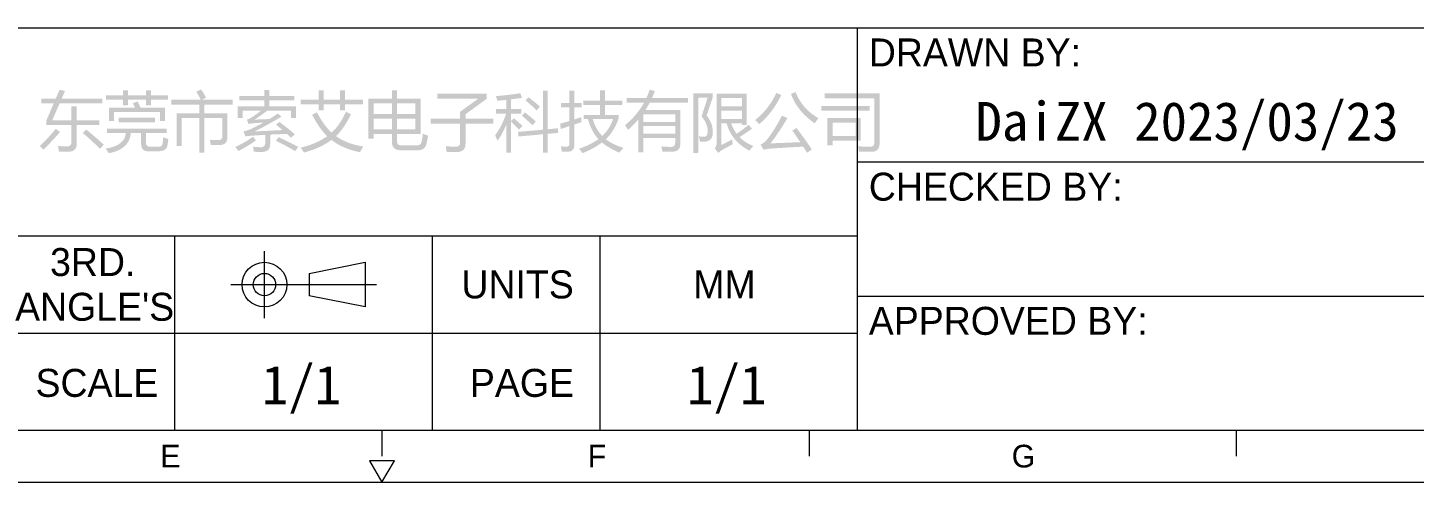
# Model space of a CAD drawing. Header units: millimetres. Extents: x 0 to 2822, y 422 to 2401.
# Drawn here: x 1183 to 2077, y 422 to 715 of the extents above; entities that cross this region are included whole.
import ezdxf

# ---------------------------------------------------------------- set-up
doc = ezdxf.new("R2010")
doc.units = ezdxf.units.MM

msp = doc.modelspace()

# ---------------------------------------------------------------- hatches: boundary and pattern name
at = {"true_color": 0x00ff00}
h = msp.add_hatch(color=3, dxfattribs=at)
h.paths.add_polyline_path([(1194.729243, 652.295962), (1194.729243, 655.40647), (1199.415675, 666.293523), (1191.373445, 666.293523), (1191.373445, 669.404031), (1200.745758, 669.404031), (1203.160632, 675.010993), (1206.680142, 674.274569), (1204.551899, 669.404031), (1230.745649, 669.404031), (1230.745649, 666.293523), (1203.201422, 666.293523), (1198.453805, 655.40647), (1210.772915, 655.40647), (1210.772915, 664.369782), (1214.210845, 664.369782), (1214.210845, 655.40647), (1228.822459, 655.40647), (1228.822459, 652.295962), (1214.210845, 652.295962), (1214.210845, 640.222694), (1214.190058, 639.603133), (1214.127699, 639.023543), (1214.02377, 638.483924), (1213.878272, 637.984278), (1213.691207, 637.524603), (1213.462576, 637.1049), (1213.192382, 636.725169), (1212.880624, 636.385409), (1212.527306, 636.085621), (1212.132429, 635.825805), (1211.695995, 635.60596), (1211.218004, 635.426088), (1210.698459, 635.286187), (1210.137362, 635.186257), (1209.534713, 635.1263), (1208.890515, 635.106314), (1208.203526, 635.10696), (1207.49358, 635.108898), (1206.760664, 635.112128), (1206.004765, 635.116649), (1205.22587, 635.122463), (1204.423966, 635.129568), (1203.59904, 635.137966), (1202.751079, 635.147655), (1202.620648, 635.976321), (1202.47492, 636.866482), (1202.313896, 637.818035), (1202.137576, 638.830876), (1203.513496, 638.677612), (1204.940782, 638.565121), (1206.419331, 638.493454), (1207.949039, 638.462664), (1208.290963, 638.471688), (1208.610832, 638.503722), (1208.908647, 638.558766), (1209.184407, 638.636822), (1209.438111, 638.73789), (1209.669758, 638.861971), (1209.879347, 639.009066), (1210.066877, 639.179175), (1210.232348, 639.372299), (1210.375759, 639.58844), (1210.497109, 639.827598), (1210.596397, 640.089774), (1210.673622, 640.374968), (1210.728784, 640.683182), (1210.761882, 641.014416), (1210.772915, 641.368671), (1210.772915, 652.295962)])
h.paths.add_polyline_path([(1200.704968, 649.840298), (1203.447264, 647.753397), (1202.260179, 646.377021), (1201.032218, 644.990465), (1199.76338, 643.593729), (1198.453667, 642.186812), (1197.103078, 640.769715), (1195.711612, 639.342438), (1194.279271, 637.90498), (1192.806053, 636.457343), (1192.260867, 637.030331), (1191.690255, 637.603319), (1191.09422, 638.176307), (1190.472759, 638.749296), (1191.823454, 640.050482), (1193.153646, 641.376009), (1194.463349, 642.725875), (1195.752574, 644.10008), (1197.021336, 645.498625), (1198.269647, 646.92151), (1199.49752, 648.368734)])
h.paths.add_polyline_path([(1218.181248, 647.098554), (1220.473201, 649.349166), (1223.296905, 646.988173), (1226.120815, 644.570956), (1228.944932, 642.097515), (1231.769256, 639.56785), (1229.231461, 636.989265), (1227.832165, 638.355795), (1226.438031, 639.692959), (1225.049052, 641.000745), (1223.66522, 642.279141), (1222.286531, 643.528132), (1220.912977, 644.747707), (1219.544551, 645.937851)])
h = msp.add_hatch(color=3, dxfattribs=at)
h.paths.add_polyline_path([(1233.830113, 649.922429), (1272.302184, 649.922429), (1272.302184, 647.057212), (1258.960018, 647.057212), (1258.960018, 640.877538), (1258.969927, 640.565348), (1258.999655, 640.273288), (1259.049202, 640.001358), (1259.11857, 639.749562), (1259.207759, 639.5179), (1259.316769, 639.306374), (1259.445603, 639.114986), (1259.59426, 638.943737), (1259.762741, 638.792629), (1259.951048, 638.661663), (1260.159181, 638.550842), (1260.38714, 638.460166), (1260.634927, 638.389638), (1260.902543, 638.339258), (1261.189987, 638.30903), (1261.497262, 638.298953), (1266.899723, 638.298953), (1267.424109, 638.325822), (1267.89222, 638.406423), (1268.304056, 638.54074), (1268.659615, 638.728763), (1268.958899, 638.970477), (1269.201908, 639.265871), (1269.388641, 639.61493), (1269.519098, 640.017642), (1269.589997, 640.328347), (1269.659649, 640.708143), (1269.728048, 641.15703), (1269.795188, 641.675009), (1269.861061, 642.262079), (1269.925662, 642.91824), (1269.988984, 643.643493), (1270.05102, 644.437837), (1270.930967, 644.069608), (1271.769985, 643.742204), (1272.568076, 643.455727), (1273.325239, 643.210281), (1273.264487, 642.725659), (1273.205014, 642.264393), (1273.14682, 641.826482), (1273.089905, 641.411924), (1273.034269, 641.020717), (1272.979911, 640.65286), (1272.926833, 640.30835), (1272.875034, 639.987187), (1272.824514, 639.689369), (1272.775273, 639.414895), (1272.727311, 639.163761), (1272.680627, 638.935968), (1272.635223, 638.731513), (1272.591098, 638.550395), (1272.548252, 638.392612), (1272.506685, 638.258163), (1272.36887, 637.906324), (1272.200995, 637.577173), (1272.00306, 637.270711), (1271.775067, 636.98694), (1271.517018, 636.725861), (1271.228914, 636.487476), (1270.910757, 636.271787), (1270.562548, 636.078796), (1270.18429, 635.908503), (1269.775983, 635.76091), (1269.33763, 635.63602), (1268.869232, 635.533833), (1268.370791, 635.454352), (1267.842307, 635.397577), (1267.283784, 635.363512), (1266.695222, 635.352156), (1260.269705, 635.352156), (1259.724441, 635.371341), (1259.214367, 635.428896), (1258.739481, 635.52482), (1258.299783, 635.659114), (1257.895269, 635.831778), (1257.525939, 636.042812), (1257.191791, 636.292215), (1256.892823, 636.579988), (1256.629034, 636.906131), (1256.400422, 637.270644), (1256.206985, 637.673526), (1256.048723, 638.114778), (1255.925632, 638.5944), (1255.837713, 639.112392), (1255.784962, 639.668753), (1255.767379, 640.263484), (1255.767379, 647.057212), (1249.137362, 647.057212), (1249.064018, 646.412667), (1248.966772, 645.78355), (1248.845622, 645.169861), (1248.700569, 644.5716), (1248.531613, 643.988767), (1248.338755, 643.421361), (1248.121994, 642.869383), (1247.881331, 642.332832), (1247.616767, 641.811709), (1247.3283, 641.306012), (1247.015932, 640.815741), (1246.679663, 640.340898), (1246.319492, 639.88148), (1245.935421, 639.437488), (1245.527448, 639.008922), (1245.095576, 638.595782), (1244.639802, 638.198068), (1244.160129, 637.815778), (1243.656556, 637.448913), (1243.129083, 637.097474), (1242.57771, 636.761459), (1242.002438, 636.440868), (1241.403267, 636.135701), (1240.780197, 635.845959), (1240.133229, 635.57164), (1239.462361, 635.312745), (1238.767596, 635.069273), (1238.048932, 634.841225), (1237.30637, 634.628599), (1236.539911, 634.431396), (1235.749554, 634.249616), (1234.9353, 634.083258), (1234.40808, 634.917437), (1233.891298, 635.700248), (1233.384852, 636.431797), (1232.888638, 637.112186), (1233.637352, 637.230932), (1234.364, 637.362068), (1235.068583, 637.505593), (1235.751101, 637.661507), (1236.411553, 637.829811), (1237.049941, 638.010504), (1237.666265, 638.203586), (1238.260523, 638.409058), (1238.832718, 638.62692), (1239.382849, 638.85717), (1239.910915, 639.099811), (1240.416918, 639.35484), (1240.900858, 639.622259), (1241.362735, 639.902068), (1241.802548, 640.194266), (1242.220299, 640.498853), (1242.615987, 640.81583), (1242.989613, 641.145196), (1243.341176, 641.486952), (1243.670678, 641.841097), (1243.978117, 642.207631), (1244.263495, 642.586555), (1244.526812, 642.977868), (1244.768068, 643.381571), (1244.987262, 643.797663), (1245.184396, 644.226145), (1245.359469, 644.667016), (1245.512482, 645.120276), (1245.643434, 645.585926), (1245.752327, 646.063966), (1245.83916, 646.554394), (1245.903933, 647.057212), (1233.830113, 647.057212)])
h.paths.add_polyline_path([(1258.960018, 674.724361), (1262.152106, 674.724361), (1262.152106, 671.450142), (1273.079948, 671.450142), (1273.079948, 668.585476), (1262.152106, 668.585476), (1262.152106, 665.065416), (1258.960018, 665.065416), (1258.960018, 668.585476), (1247.25441, 668.585476), (1247.25441, 665.065416), (1244.062323, 665.065416), (1244.062323, 668.585476), (1233.011559, 668.585476), (1233.011559, 671.450142), (1244.062323, 671.450142), (1244.062323, 674.724361), (1247.25441, 674.724361), (1247.25441, 671.450142), (1258.960018, 671.450142)])
h.paths.add_polyline_path([(1235.058221, 663.510437), (1251.797527, 663.510437), (1251.122081, 664.840451), (1250.405708, 666.211392), (1253.393846, 667.603211), (1253.887477, 666.625906), (1254.386171, 665.618009), (1254.890034, 664.579519), (1255.399167, 663.510437), (1271.074627, 663.510437), (1271.074627, 654.915337), (1267.881988, 654.915337), (1267.881988, 660.64522), (1238.250309, 660.64522), (1238.250309, 654.915337), (1235.058221, 654.915337)])
h.paths.add_polyline_path([(1241.197106, 656.962), (1264.771481, 656.962), (1264.771481, 654.096783), (1241.197106, 654.096783)])
h = msp.add_hatch(color=3, dxfattribs=at)
h.dxf.hatch_style = 2
h.paths.add_polyline_path([(1281.852954, 638.707955), (1278.660866, 638.707955), (1278.660866, 659.868007), (1293.27193, 659.868007), (1293.27193, 665.515758), (1275.182147, 665.515758), (1275.182147, 668.626266), (1294.27459, 668.626266), (1293.613227, 669.907859), (1292.898275, 671.194516), (1292.129683, 672.486341), (1291.307399, 673.783436), (1294.458696, 675.256835), (1295.320642, 673.959756), (1296.146931, 672.647382), (1296.93746, 671.319711), (1297.692125, 669.976744), (1294.99117, 668.626266), (1314.800194, 668.626266), (1314.800194, 665.515758), (1296.546149, 665.515758), (1296.546149, 659.868007), (1311.403054, 659.868007), (1311.403054, 644.560758), (1311.384024, 643.936294), (1311.326937, 643.352123), (1311.231793, 642.808245), (1311.098594, 642.30466), (1310.927341, 641.841366), (1310.718038, 641.418363), (1310.470684, 641.03565), (1310.185282, 640.693225), (1309.861833, 640.391089), (1309.500338, 640.129241), (1309.100801, 639.907679), (1308.663221, 639.726402), (1308.187601, 639.585411), (1307.673943, 639.484704), (1307.122247, 639.424281), (1306.532516, 639.40414), (1305.948571, 639.405429), (1305.322452, 639.40929), (1304.654152, 639.415709), (1303.943664, 639.424672), (1303.190983, 639.436168), (1302.396102, 639.450183), (1301.559013, 639.466705), (1300.679712, 639.485719), (1300.567049, 640.196684), (1300.434077, 640.979375), (1300.280744, 641.833793), (1300.106999, 642.759938), (1300.935061, 642.711903), (1301.720949, 642.670314), (1302.464656, 642.635159), (1303.166175, 642.606425), (1303.825501, 642.584098), (1304.442626, 642.568167), (1305.017545, 642.558618), (1305.55025, 642.555437), (1305.872349, 642.565986), (1306.173674, 642.597632), (1306.454222, 642.650377), (1306.713995, 642.724221), (1306.95299, 642.819165), (1307.171207, 642.935211), (1307.368646, 643.072358), (1307.545305, 643.230607), (1307.701183, 643.40996), (1307.836281, 643.610417), (1307.950596, 643.831979), (1308.044129, 644.074647), (1308.116878, 644.338421), (1308.168842, 644.623303), (1308.200022, 644.929293), (1308.210415, 645.256392), (1308.210415, 656.839079), (1296.546149, 656.839079), (1296.546149, 634.45147), (1293.27193, 634.45147), (1293.27193, 656.839079), (1281.852954, 656.839079)])
h = msp.add_hatch(color=3, dxfattribs=at)
h.paths.add_polyline_path([(1344.896411, 654.342625), (1346.270048, 653.30328), (1347.607874, 652.272966), (1348.909887, 651.25167), (1350.176089, 650.239378), (1351.406479, 649.236078), (1352.601057, 648.241757), (1353.759824, 647.256401), (1354.882778, 646.279999), (1352.468455, 644.028836), (1351.153325, 645.297458), (1349.787344, 646.56608), (1347.03349, 646.461073), (1344.318186, 646.351106), (1341.64133, 646.236177), (1339.002817, 646.116288), (1339.002817, 639.976852), (1338.981876, 639.367297), (1338.91905, 638.797056), (1338.814341, 638.266131), (1338.667747, 637.774523), (1338.479271, 637.322235), (1338.24891, 636.909268), (1337.976666, 636.535624), (1337.662537, 636.201303), (1337.306526, 635.906308), (1336.90863, 635.650641), (1336.468851, 635.434303), (1335.987188, 635.257295), (1335.463641, 635.11962), (1334.89821, 635.021278), (1334.290896, 634.962272), (1333.641698, 634.942603), (1332.413667, 634.947762), (1331.144761, 634.963205), (1329.835031, 634.988879), (1328.484527, 635.024734), (1328.371864, 635.781897), (1328.238892, 636.579988), (1328.08556, 637.419007), (1327.911815, 638.298953), (1328.636346, 638.222213), (1329.336551, 638.155706), (1330.012442, 638.09943), (1330.664033, 638.053386), (1331.291335, 638.017575), (1331.894362, 637.991995), (1332.473128, 637.976647), (1333.027644, 637.971531), (1333.364658, 637.982086), (1333.67993, 638.013748), (1333.973458, 638.066518), (1334.245244, 638.140392), (1334.495287, 638.23537), (1334.723587, 638.35145), (1334.930144, 638.488629), (1335.114958, 638.646908), (1335.27803, 638.826283), (1335.419358, 639.026753), (1335.538944, 639.248317), (1335.636787, 639.490973), (1335.712887, 639.75472), (1335.767244, 640.039555), (1335.799858, 640.345478), (1335.81073, 640.672486), (1335.81073, 645.932182), (1333.756574, 645.825841), (1331.728154, 645.711903), (1329.725365, 645.59042), (1327.748104, 645.461444), (1326.560889, 645.366773), (1325.373882, 645.24647), (1324.187081, 645.100536), (1323.000487, 644.92897), (1321.772379, 648.162399), (1322.468151, 648.317169), (1323.163922, 648.49498), (1323.859693, 648.695826), (1324.555465, 648.9197), (1325.251236, 649.166596), (1325.947008, 649.436507), (1326.642779, 649.729428), (1327.338551, 650.04535), (1329.27621, 651.000529), (1331.160126, 651.963511), (1332.990299, 652.934244), (1334.766728, 653.912677), (1333.135932, 653.798894), (1331.538467, 653.682476), (1329.974385, 653.563473), (1328.443738, 653.441939), (1327.509936, 653.334349), (1326.632513, 653.21663), (1325.811418, 653.088782), (1325.046598, 652.950806), (1324.023542, 655.733892), (1324.898218, 656.086859), (1325.762764, 656.490986), (1326.617182, 656.946376), (1327.461472, 657.453133), (1328.130294, 657.892925), (1328.806816, 658.353233), (1329.491038, 658.834056), (1330.18296, 659.335395), (1330.882581, 659.857249), (1331.589902, 660.399619), (1332.304923, 660.962505), (1333.027644, 661.545906), (1321.158325, 661.545906), (1321.158325, 656.839079), (1317.966238, 656.839079), (1317.966238, 664.328992), (1335.155886, 664.328992), (1335.155886, 668.135133), (1319.153004, 668.135133), (1319.153004, 670.918219), (1335.155886, 670.918219), (1335.155886, 674.929413), (1338.511685, 674.929413), (1338.511685, 670.918219), (1354.678277, 670.918219), (1354.678277, 668.135133), (1338.511685, 668.135133), (1338.511685, 664.328992), (1355.701333, 664.328992), (1355.701333, 656.839079), (1352.509245, 656.839079), (1352.509245, 661.545906), (1337.038286, 661.545906), (1335.985558, 660.730476), (1334.945683, 659.941956), (1333.918651, 659.180333), (1332.904447, 658.445596), (1331.903059, 657.73773), (1330.914474, 657.056723), (1329.938679, 656.402561), (1328.97566, 655.775233), (1333.758831, 655.969468), (1338.53208, 656.143445), (1339.922494, 657.015752), (1341.269346, 657.893071), (1342.572686, 658.775455), (1343.832566, 659.662955), (1346.32902, 657.739765), (1344.042104, 656.372511), (1341.785929, 655.053839), (1339.560489, 653.783756), (1337.365777, 652.562268), (1335.201786, 651.389382), (1333.068511, 650.265104), (1330.965945, 649.189441), (1328.89408, 648.162399), (1331.074438, 648.256632), (1333.277172, 648.355367), (1335.502282, 648.458612), (1337.749767, 648.566371), (1340.019629, 648.678652), (1342.311866, 648.795461), (1344.626479, 648.916805), (1346.963468, 649.04269), (1345.94906, 649.903189), (1344.911707, 650.766478), (1343.85141, 651.632454), (1342.768169, 652.501015)])
h.paths.add_polyline_path([(1344.405278, 644.397048), (1346.134397, 643.620043), (1347.822632, 642.844291), (1349.469979, 642.069806), (1351.07643, 641.296599), (1352.641979, 640.524685), (1354.16662, 639.754075), (1355.650347, 638.984783), (1357.093152, 638.216822), (1356.527699, 637.457394), (1356.018626, 636.73357), (1355.56588, 636.045404), (1355.16941, 635.392946), (1353.801433, 636.222457), (1352.378478, 637.053215), (1350.900553, 637.885226), (1349.367663, 638.718497), (1347.779815, 639.553033), (1346.137016, 640.388843), (1344.439272, 641.225931), (1342.686589, 642.064304)])
h.paths.add_polyline_path([(1327.911815, 644.724469), (1329.835005, 642.391726), (1328.457543, 641.424186), (1327.06731, 640.486089), (1325.6643, 639.577421), (1324.248507, 638.698171), (1322.819924, 637.848324), (1321.378544, 637.027868), (1319.924362, 636.23679), (1318.45737, 635.475077), (1318.040247, 636.116993), (1317.566951, 636.77436), (1317.037535, 637.447127), (1316.452049, 638.135242), (1317.982912, 638.837963), (1319.485662, 639.575249), (1320.960301, 640.347093), (1322.406828, 641.15349), (1323.825243, 641.994433), (1325.215545, 642.869914), (1326.577736, 643.779929)])
h = msp.add_hatch(color=3, dxfattribs=at)
h.paths.add_polyline_path([(1366.071209, 658.885741), (1369.181717, 660.52285), (1369.710109, 659.50268), (1370.246664, 658.509226), (1370.791383, 657.542486), (1371.344264, 656.602461), (1371.905307, 655.689149), (1372.47451, 654.80255), (1373.051874, 653.942663), (1373.637397, 653.109487), (1374.231078, 652.303022), (1374.832917, 651.523265), (1375.442913, 650.770218), (1376.061065, 650.043878), (1376.687372, 649.344245), (1377.321833, 648.671318), (1377.964448, 648.025097), (1378.615215, 647.40558), (1379.3083, 648.05047), (1379.985882, 648.721753), (1380.647963, 649.41943), (1381.294544, 650.143501), (1381.925624, 650.893966), (1382.541206, 651.670824), (1383.14129, 652.474076), (1383.725877, 653.303722), (1384.294967, 654.159761), (1384.848561, 655.042194), (1385.386661, 655.951021), (1385.909266, 656.886242), (1386.416379, 657.847857), (1386.907998, 658.835865), (1387.384127, 659.850267), (1387.844764, 660.891062), (1391.118983, 659.171822), (1390.570347, 658.068989), (1390.014193, 656.996218), (1389.450522, 655.95351), (1388.879335, 654.940866), (1388.300632, 653.958283), (1387.714413, 653.005764), (1387.120681, 652.083307), (1386.519436, 651.190914), (1385.910678, 650.328583), (1385.294408, 649.496314), (1384.670628, 648.694109), (1384.039337, 647.921966), (1383.400538, 647.179886), (1382.75423, 646.467869), (1382.100414, 645.785914), (1381.439091, 645.134022), (1382.34963, 644.505811), (1383.285594, 643.905438), (1384.246982, 643.3329), (1385.233795, 642.788197), (1386.246033, 642.271324), (1387.283696, 641.782279), (1388.346783, 641.321061), (1389.435296, 640.887667), (1390.549233, 640.482093), (1391.688595, 640.104339), (1392.853382, 639.754401), (1394.043593, 639.432277), (1395.25923, 639.137965), (1396.500291, 638.871462), (1397.766777, 638.632766), (1399.058688, 638.421874), (1398.729274, 637.889734), (1398.416539, 637.378096), (1398.12047, 636.886948), (1397.841053, 636.416277), (1397.578276, 635.96607), (1397.332126, 635.536314), (1397.10259, 635.126995), (1396.889656, 634.738102), (1395.506032, 635.0353), (1394.153751, 635.358866), (1392.832814, 635.708802), (1391.54322, 636.085109), (1390.284972, 636.487786), (1389.05807, 636.916835), (1387.862514, 637.372258), (1386.698305, 637.854053), (1385.565445, 638.362223), (1384.463934, 638.896768), (1383.393772, 639.45769), (1382.354961, 640.044988), (1381.347502, 640.658663), (1380.371395, 641.298717), (1379.426641, 641.96515), (1378.513241, 642.657963), (1377.640419, 642.016995), (1376.735957, 641.393442), (1375.799852, 640.787306), (1374.832104, 640.198587), (1373.832711, 639.627287), (1372.801671, 639.073405), (1371.738982, 638.536943), (1370.644643, 638.017902), (1369.518652, 637.516282), (1368.361007, 637.032085), (1367.171708, 636.56531), (1365.950752, 636.11596), (1364.698137, 635.684033), (1363.413863, 635.269533), (1362.097927, 634.872459), (1360.750328, 634.492811), (1360.284818, 635.311366), (1359.788664, 636.129921), (1359.261814, 636.948475), (1358.704217, 637.76703), (1359.931313, 638.054636), (1361.136678, 638.36493), (1362.320314, 638.697914), (1363.48222, 639.053592), (1364.622396, 639.431966), (1365.740842, 639.833038), (1366.837558, 640.25681), (1367.912544, 640.703285), (1368.9658, 641.172465), (1369.997326, 641.664354), (1371.007123, 642.178952), (1371.995189, 642.716263), (1372.961525, 643.276289), (1373.906132, 643.859032), (1374.829008, 644.464496), (1375.730155, 645.092681), (1375.080834, 645.748462), (1374.437598, 646.431747), (1373.800447, 647.142537), (1373.169381, 647.880831), (1372.544399, 648.646631), (1371.925503, 649.439935), (1371.312692, 650.260744), (1370.705965, 651.109058), (1370.105324, 651.984877), (1369.510767, 652.8882), (1368.922295, 653.819028), (1368.339908, 654.777361), (1367.763606, 655.763199), (1367.193389, 656.776542), (1366.629257, 657.817389)])
h.paths.add_polyline_path([(1358.622086, 668.708397), (1370.286353, 668.708397), (1370.286353, 674.683571), (1373.560571, 674.683571), (1373.560571, 668.708397), (1383.956491, 668.708397), (1383.956491, 674.683571), (1387.23071, 674.683571), (1387.23071, 668.708397), (1398.813397, 668.708397), (1398.813397, 665.720259), (1387.23071, 665.720259), (1387.23071, 661.709617), (1383.956491, 661.709617), (1383.956491, 665.720259), (1373.560571, 665.720259), (1373.560571, 661.750407), (1370.286353, 661.750407), (1370.286353, 665.720259), (1358.622086, 665.720259)])
h = msp.add_hatch(color=3, dxfattribs=at)
h.paths.add_polyline_path([(1402.388442, 669.404031), (1417.49119, 669.404031), (1417.49119, 674.642781), (1420.887778, 674.642781), (1420.887778, 669.404031), (1436.031316, 669.404031), (1436.031316, 646.402369), (1420.887778, 646.402369), (1420.887778, 641.613962), (1420.89801, 641.311687), (1420.928706, 641.028908), (1420.979866, 640.765626), (1421.051489, 640.52184), (1421.143577, 640.297554), (1421.256128, 640.092766), (1421.389143, 639.907478), (1421.542622, 639.74169), (1421.716565, 639.595404), (1421.910972, 639.46862), (1422.125842, 639.361339), (1422.361177, 639.273562), (1422.616975, 639.205289), (1422.893237, 639.156522), (1423.189963, 639.127261), (1423.507153, 639.117508), (1433.084519, 639.117508), (1433.42393, 639.124703), (1433.746392, 639.14629), (1434.051905, 639.182267), (1434.340471, 639.232634), (1434.612091, 639.297389), (1434.866765, 639.376532), (1435.104493, 639.470063), (1435.325278, 639.577979), (1435.529119, 639.700281), (1435.716017, 639.836967), (1435.885974, 639.988038), (1436.03899, 640.153491), (1436.175065, 640.333326), (1436.294201, 640.527543), (1436.396399, 640.736141), (1436.481659, 640.959118), (1436.639608, 641.487896), (1436.786033, 642.071703), (1436.920934, 642.710532), (1437.044312, 643.404378), (1437.156165, 644.153233), (1437.256495, 644.957091), (1437.345301, 645.815946), (1437.422583, 646.729791), (1437.735382, 646.593494), (1438.080123, 646.450841), (1438.456813, 646.301832), (1438.865458, 646.146467), (1439.306065, 645.984746), (1439.778641, 645.816668), (1440.283191, 645.642234), (1440.819723, 645.461444), (1440.695004, 644.657591), (1440.566422, 643.883143), (1440.433991, 643.138098), (1440.297722, 642.422457), (1440.157629, 641.736219), (1440.013725, 641.079386), (1439.866023, 640.451957), (1439.714536, 639.853931), (1439.572839, 639.388152), (1439.403651, 638.952412), (1439.20697, 638.546712), (1438.982798, 638.171054), (1438.731134, 637.825439), (1438.451978, 637.509869), (1438.14533, 637.224346), (1437.81119, 636.96887), (1437.449558, 636.743445), (1437.060435, 636.548071), (1436.643819, 636.382751), (1436.199712, 636.247485), (1435.728113, 636.142275), (1435.229022, 636.067123), (1434.702439, 636.022031), (1434.148364, 636.007), (1423.261863, 636.007), (1422.56301, 636.029065), (1421.909256, 636.095261), (1421.300599, 636.205585), (1420.737038, 636.360036), (1420.218572, 636.558612), (1419.745197, 636.801312), (1419.316914, 637.088133), (1418.93372, 637.419075), (1418.595614, 637.794136), (1418.302594, 638.213314), (1418.054658, 638.676608), (1417.851805, 639.184015), (1417.694034, 639.735535), (1417.581342, 640.331165), (1417.513727, 640.970905), (1417.49119, 641.654751), (1417.49119, 646.402369), (1405.785582, 646.402369), (1405.785582, 643.578493), (1402.388442, 643.578493)])
h.paths.add_polyline_path([(1432.634176, 649.472087), (1432.634176, 656.470867), (1420.887778, 656.470867), (1420.887778, 649.472087)])
h.paths.add_polyline_path([(1405.785582, 649.472087), (1417.49119, 649.472087), (1417.49119, 656.470867), (1405.785582, 656.470867)])
h.paths.add_polyline_path([(1432.634176, 666.334313), (1420.887778, 666.334313), (1420.887778, 659.376874), (1432.634176, 659.376874)])
h.paths.add_polyline_path([(1405.785582, 659.376874), (1417.49119, 659.376874), (1417.49119, 666.334313), (1405.785582, 666.334313)])
h = msp.add_hatch(color=3, dxfattribs=at)
h.dxf.hatch_style = 2
h.paths.add_polyline_path([(1442.471578, 656.307156), (1461.502837, 656.307156), (1461.502837, 660.808931), (1473.249235, 669.363241), (1446.768853, 669.363241), (1446.768853, 672.432408), (1478.692485, 672.432408), (1478.692485, 669.24032), (1464.982108, 659.213163), (1464.982108, 656.307156), (1482.90818, 656.307156), (1482.90818, 653.237438), (1464.982108, 653.237438), (1464.982108, 640.345064), (1464.959725, 639.681041), (1464.892578, 639.059847), (1464.780667, 638.481483), (1464.62399, 637.945951), (1464.422549, 637.453252), (1464.176343, 637.003388), (1463.885372, 636.596361), (1463.549637, 636.232171), (1463.169137, 635.910822), (1462.743872, 635.632313), (1462.273843, 635.396648), (1461.759049, 635.203827), (1461.19949, 635.053853), (1460.595166, 634.946726), (1459.946078, 634.882449), (1459.252225, 634.861023), (1459.006245, 634.861346), (1458.739179, 634.862313), (1458.451026, 634.863923), (1458.141785, 634.866174), (1457.811452, 634.869064), (1457.460028, 634.872592), (1457.08751, 634.876757), (1456.693897, 634.881556), (1456.279187, 634.886988), (1455.843378, 634.893052), (1455.38647, 634.899745), (1454.908459, 634.907067), (1454.409345, 634.915015), (1453.889126, 634.923588), (1453.347801, 634.932785), (1452.785367, 634.942603), (1452.69328, 635.789356), (1452.580729, 636.692436), (1452.447714, 637.65174), (1452.294235, 638.667165), (1453.808449, 638.503652), (1455.363746, 638.381015), (1456.960074, 638.299203), (1458.597381, 638.258163), (1458.949214, 638.269674), (1459.278347, 638.304207), (1459.584782, 638.361761), (1459.868518, 638.442338), (1460.129555, 638.545936), (1460.367893, 638.672556), (1460.583533, 638.822198), (1460.776473, 638.994862), (1460.946715, 639.190548), (1461.094257, 639.409255), (1461.219101, 639.650985), (1461.321246, 639.915736), (1461.400692, 640.203509), (1461.457439, 640.514304), (1461.491488, 640.848121), (1461.502837, 641.20496), (1461.502837, 653.237438), (1442.471578, 653.237438)])
h = msp.add_hatch(color=3, dxfattribs=at)
h.paths.add_polyline_path([(1484.068903, 645.665945), (1484.64317, 646.454237), (1485.199531, 647.253728), (1485.737987, 648.064419), (1486.258536, 648.886308), (1486.76118, 649.719395), (1487.245918, 650.563679), (1487.71275, 651.419159), (1488.161676, 652.285834), (1488.592696, 653.163703), (1489.00581, 654.052766), (1489.401019, 654.953022), (1489.778321, 655.86447), (1490.137718, 656.787109), (1490.479209, 657.720938), (1490.802794, 658.665957), (1491.108473, 659.622165), (1484.642166, 659.622165), (1484.642166, 662.528172), (1491.354315, 662.528172), (1491.354315, 668.544686), (1489.801438, 668.386048), (1488.294657, 668.237591), (1486.833971, 668.099365), (1485.41938, 667.971423), (1485.26094, 668.728474), (1485.071701, 669.48568), (1484.851663, 670.242989), (1484.600825, 671.00035), (1486.583908, 671.153649), (1488.563167, 671.327462), (1490.538602, 671.521791), (1492.510213, 671.736636), (1494.478, 671.971997), (1496.441963, 672.227872), (1498.402102, 672.504264), (1500.358416, 672.801171), (1501.422262, 669.772243), (1499.603553, 669.534333), (1497.830888, 669.311771), (1496.104214, 669.104609), (1494.423482, 668.912898), (1494.423482, 662.528172), (1500.931129, 662.528172), (1500.931129, 659.622165), (1494.423482, 659.622165), (1494.423482, 654.997469), (1496.224302, 656.634578), (1497.669588, 655.373242), (1499.058651, 654.127513), (1500.391489, 652.897287), (1501.668104, 651.68246), (1499.376151, 649.349166), (1498.725777, 650.073721), (1498.084343, 650.773988), (1497.45185, 651.449968), (1496.828296, 652.101659), (1496.213682, 652.729063), (1495.608009, 653.332178), (1495.011275, 653.911006), (1494.423482, 654.465546), (1494.423482, 634.41068), (1491.354315, 634.41068), (1491.354315, 652.869226), (1490.736471, 651.323401), (1490.090516, 649.837766), (1489.416449, 648.412308), (1488.714269, 647.047015), (1487.983978, 645.741873), (1487.225575, 644.496869), (1486.439059, 643.311991), (1485.624432, 642.187225), (1485.266116, 643.03378), (1484.887388, 643.895786), (1484.4883, 644.773192)])
h.paths.add_polyline_path([(1498.843677, 647.834977), (1514.887349, 649.267586), (1514.887349, 674.56065), (1518.039198, 674.56065), (1518.039198, 649.554218), (1524.505504, 650.16772), (1524.751346, 647.220923), (1518.039198, 646.607421), (1518.039198, 634.41068), (1514.887349, 634.41068), (1514.887349, 646.320789), (1499.171099, 644.88818)])
h.paths.add_polyline_path([(1503.714215, 668.175923), (1505.597166, 670.222586), (1506.705962, 669.366228), (1507.761065, 668.53678), (1508.762477, 667.73423), (1509.710197, 666.958564), (1510.604225, 666.209771), (1511.444561, 665.487836), (1512.231206, 664.792747), (1512.964159, 664.124491), (1510.835916, 661.709617), (1510.088883, 662.46412), (1509.300928, 663.233977), (1508.472059, 664.019195), (1507.602281, 664.81978), (1506.691601, 665.635739), (1505.740026, 666.467078), (1504.747562, 667.313804)])
h.paths.add_polyline_path([(1501.299341, 658.353267), (1503.263872, 660.440719), (1503.838139, 659.991108), (1504.394501, 659.553021), (1504.932956, 659.126455), (1505.453506, 658.711411), (1505.95615, 658.307887), (1506.440888, 657.915883), (1506.90772, 657.535398), (1507.356646, 657.166432), (1507.787666, 656.808982), (1508.20078, 656.46305), (1508.595989, 656.128633), (1508.973291, 655.805731), (1509.332688, 655.494343), (1509.674179, 655.194469), (1509.997763, 654.906107), (1510.303442, 654.629257), (1508.1752, 652.132251), (1507.922968, 652.391616), (1507.647067, 652.668239), (1507.347499, 652.962123), (1507.024263, 653.273267), (1506.677359, 653.601671), (1506.306787, 653.947335), (1505.912548, 654.310258), (1505.49464, 654.690442), (1505.053065, 655.087885), (1504.587822, 655.502588), (1504.098912, 655.934552), (1503.586333, 656.383775), (1503.050087, 656.850258), (1502.490173, 657.334001), (1501.906591, 657.835004)])
h = msp.add_hatch(color=3, dxfattribs=at)
h.paths.add_polyline_path([(1541.177976, 656.143445), (1541.177976, 658.8444), (1551.696266, 658.8444), (1551.696266, 665.106757), (1541.014265, 665.106757), (1541.014265, 668.094344), (1551.696266, 668.094344), (1551.696266, 674.683571), (1554.970485, 674.683571), (1554.970485, 668.094344), (1566.102828, 668.094344), (1566.102828, 665.106757), (1554.970485, 665.106757), (1554.970485, 658.8444), (1563.687954, 658.8444), (1563.687954, 656.388736), (1563.317744, 655.377693), (1562.928516, 654.390951), (1562.52027, 653.42851), (1562.093004, 652.490369), (1561.646718, 651.57653), (1561.181411, 650.686991), (1560.697083, 649.821753), (1560.193732, 648.980816), (1559.671357, 648.16418), (1559.129958, 647.371844), (1558.569535, 646.60381), (1557.990085, 645.860076), (1557.391609, 645.140643), (1556.774105, 644.445511), (1556.137573, 643.77468), (1555.482012, 643.12815), (1556.06604, 642.682085), (1556.667185, 642.249466), (1557.285449, 641.830292), (1557.92083, 641.424559), (1558.573329, 641.032265), (1559.242946, 640.653408), (1559.92968, 640.287985), (1560.633533, 639.935993), (1561.354503, 639.597432), (1562.092591, 639.272297), (1562.847797, 638.960587), (1563.62012, 638.662298), (1564.409562, 638.37743), (1565.216121, 638.105979), (1566.039798, 637.847943), (1566.880593, 637.603319), (1566.499273, 637.160142), (1566.133352, 636.731021), (1565.782831, 636.315956), (1565.447709, 635.914947), (1565.127987, 635.527994), (1564.823664, 635.155097), (1564.534741, 634.796255), (1564.261218, 634.45147), (1562.63013, 635.145177), (1561.062352, 635.875277), (1559.557891, 636.641782), (1558.116752, 637.444707), (1556.738944, 638.284064), (1555.424471, 639.159865), (1554.17334, 640.072124), (1552.985558, 641.020854), (1551.61148, 640.026833), (1550.180544, 639.070491), (1548.692739, 638.151833), (1547.148051, 637.270867), (1545.546467, 636.4276), (1543.887974, 635.622036), (1542.17256, 634.854184), (1540.400211, 634.124048), (1539.942237, 634.796858), (1539.428143, 635.505532), (1538.857825, 636.249965), (1538.231179, 637.030055), (1540.024195, 637.64542), (1541.750749, 638.304207), (1543.410834, 639.006427), (1545.004443, 639.752094), (1546.531571, 640.541221), (1547.992211, 641.373821), (1549.386356, 642.249907), (1550.714, 643.169491), (1550.154952, 643.800467), (1549.613654, 644.455432), (1549.090107, 645.134387), (1548.584311, 645.83733), (1548.096266, 646.564261), (1547.625972, 647.315178), (1547.173428, 648.090081), (1546.738636, 648.88897), (1546.321594, 649.711842), (1545.922303, 650.558699), (1545.540763, 651.429538), (1545.176974, 652.324359), (1544.830936, 653.243161), (1544.502648, 654.185943), (1544.192111, 655.152705), (1543.899326, 656.143445)])
h.paths.add_polyline_path([(1525.993649, 653.114517), (1527.525846, 653.553147), (1529.032567, 653.989296), (1530.51376, 654.422964), (1531.969373, 654.854153), (1531.969373, 663.674148), (1526.525571, 663.674148), (1526.525571, 666.498024), (1531.969373, 666.498024), (1531.969373, 674.43828), (1535.120671, 674.43828), (1535.120671, 666.498024), (1539.909078, 666.498024), (1539.909078, 663.674148), (1535.120671, 663.674148), (1535.120671, 655.836418), (1537.443217, 656.588483), (1539.704577, 657.330212), (1539.705845, 656.850579), (1539.70965, 656.393955), (1539.716001, 655.960353), (1539.724904, 655.549786), (1539.736364, 655.162267), (1539.750389, 654.797808), (1539.766984, 654.456423), (1539.786157, 654.138124), (1537.463543, 653.395981), (1535.120671, 652.64433), (1535.120671, 639.444929), (1535.104684, 638.919425), (1535.056722, 638.427497), (1534.976785, 637.969144), (1534.864873, 637.544365), (1534.720986, 637.15316), (1534.545125, 636.795527), (1534.337289, 636.471467), (1534.097478, 636.180977), (1533.825692, 635.924058), (1533.521932, 635.700708), (1533.186196, 635.510927), (1532.818486, 635.354714), (1532.418801, 635.232068), (1531.987142, 635.142988), (1531.523507, 635.087474), (1531.027898, 635.065524), (1530.608389, 635.056662), (1530.168415, 635.050331), (1529.707978, 635.046533), (1529.227077, 635.045267), (1528.725713, 635.046533), (1528.203884, 635.050331), (1527.661592, 635.056662), (1527.098835, 635.065524), (1526.842796, 636.794962), (1526.566913, 638.544244), (1527.151944, 638.486859), (1527.699884, 638.437084), (1528.210746, 638.394931), (1528.684544, 638.360413), (1529.121289, 638.333544), (1529.520996, 638.314335), (1529.883676, 638.302801), (1530.209343, 638.298953), (1530.621745, 638.327736), (1530.979201, 638.414079), (1531.2817, 638.557978), (1531.529228, 638.759424), (1531.721772, 639.018413), (1531.85932, 639.334936), (1531.941858, 639.708988), (1531.969373, 640.140563), (1531.969373, 651.600329), (1529.196209, 650.669257), (1526.403202, 649.717929)])
h.paths.add_polyline_path([(1560.127655, 656.143445), (1547.051175, 656.143445), (1547.290934, 655.342861), (1547.549879, 654.557959), (1547.828011, 653.78874), (1548.12533, 653.035202), (1548.441837, 652.297345), (1548.777532, 651.575168), (1549.132418, 650.868669), (1549.506494, 650.177849), (1549.899762, 649.502706), (1550.312221, 648.843239), (1550.743874, 648.199449), (1551.19472, 647.571333), (1551.664761, 646.958891), (1552.153997, 646.362122), (1552.66243, 645.781026), (1553.190059, 645.215602), (1553.783111, 645.795464), (1554.354899, 646.389072), (1554.905423, 646.996427), (1555.434685, 647.617531), (1555.942686, 648.252385), (1556.429425, 648.900988), (1556.894905, 649.563342), (1557.339126, 650.239447), (1557.762088, 650.929305), (1558.163792, 651.632916), (1558.54424, 652.350281), (1558.903431, 653.081401), (1559.241368, 653.826277), (1559.55805, 654.584909), (1559.853479, 655.357298)])
h = msp.add_hatch(color=3, dxfattribs=at)
h.paths.add_polyline_path([(1579.582661, 634.615181), (1576.349784, 634.615181), (1576.349784, 655.795628), (1575.59815, 654.935138), (1574.827396, 654.082968), (1574.037522, 653.239118), (1573.228527, 652.403587), (1572.400412, 651.576377), (1571.553177, 650.757486), (1570.686822, 649.946915), (1569.801346, 649.144665), (1569.356102, 649.868436), (1568.880265, 650.607659), (1568.373836, 651.362281), (1567.836815, 652.132251), (1568.810638, 652.964055), (1569.757447, 653.807058), (1570.677242, 654.66126), (1571.570024, 655.526661), (1572.435791, 656.40326), (1573.274545, 657.291055), (1574.086285, 658.190046), (1574.871011, 659.100233), (1575.628723, 660.021614), (1576.359421, 660.954188), (1577.063106, 661.897956), (1577.739776, 662.852915), (1578.389433, 663.819065), (1579.012076, 664.796406), (1579.607705, 665.784937), (1580.17632, 666.784656), (1568.982791, 666.784656), (1568.982791, 669.813033), (1581.710903, 669.813033), (1582.273453, 671.099776), (1582.795282, 672.401815), (1583.276389, 673.719151), (1583.716776, 675.051783), (1587.113364, 674.274569), (1586.693855, 673.143682), (1586.253882, 672.02313), (1585.793445, 670.912914), (1585.312544, 669.813033), (1608.437127, 669.813033), (1608.437127, 666.784656), (1583.839146, 666.784656), (1583.189573, 665.584824), (1582.509201, 664.400443), (1581.79803, 663.231462), (1581.05606, 662.077829), (1603.484458, 662.077829), (1603.484458, 640.222694), (1603.465112, 639.608139), (1603.407074, 639.033232), (1603.310344, 638.497974), (1603.174925, 638.002365), (1603.000816, 637.546404), (1602.788018, 637.130092), (1602.536532, 636.753429), (1602.24636, 636.416415), (1601.917501, 636.119049), (1601.549956, 635.861333), (1601.143727, 635.643264), (1600.698814, 635.464845), (1600.215218, 635.326074), (1599.69294, 635.226953), (1599.13198, 635.16748), (1598.53234, 635.147655), (1597.954802, 635.137966), (1597.306971, 635.129568), (1596.588835, 635.122463), (1595.800379, 635.116649), (1594.941592, 635.112128), (1594.012461, 635.108898), (1593.012972, 635.10696), (1591.943113, 635.106314), (1591.827866, 635.838173), (1591.687142, 636.641449), (1591.52089, 637.516244), (1591.329059, 638.462664), (1592.247375, 638.39559), (1593.119647, 638.337417), (1593.945876, 638.288159), (1594.726061, 638.247828), (1595.460202, 638.216436), (1596.1483, 638.193998), (1596.790353, 638.180526), (1597.386364, 638.176032), (1597.728287, 638.186903), (1598.048157, 638.219518), (1598.345972, 638.273875), (1598.621732, 638.349975), (1598.875435, 638.447818), (1599.107082, 638.567403), (1599.316671, 638.708732), (1599.504202, 638.871803), (1599.669673, 639.056618), (1599.813083, 639.263175), (1599.934433, 639.491475), (1600.033721, 639.741518), (1600.110947, 640.013303), (1600.166109, 640.306832), (1600.199207, 640.622103), (1600.210239, 640.959118), (1600.210239, 643.865125), (1579.582661, 643.865125)])
h.paths.add_polyline_path([(1579.582661, 646.648211), (1600.210239, 646.648211), (1600.210239, 651.559539), (1579.582661, 651.559539)])
h.paths.add_polyline_path([(1600.210239, 659.213163), (1579.582661, 659.213163), (1579.582661, 654.342625), (1600.210239, 654.342625)])
h = msp.add_hatch(color=3, dxfattribs=at)
h.paths.add_polyline_path([(1626.869078, 672.596119), (1646.2691, 672.596119), (1646.2691, 652.214383), (1643.240172, 652.214383), (1643.240172, 653.319569), (1636.323523, 653.319569), (1636.655336, 652.410036), (1637.016599, 651.523589), (1637.407304, 650.660216), (1637.827445, 649.819903), (1638.277016, 649.002638), (1638.75601, 648.208408), (1639.264421, 647.4372), (1639.802242, 646.689001), (1640.729523, 647.289402), (1641.669613, 647.924369), (1642.622506, 648.593894), (1643.588196, 649.297971), (1644.566675, 650.036595), (1645.557938, 650.809757), (1646.561977, 651.617452), (1647.578788, 652.459673), (1649.74782, 649.88164), (1648.637474, 649.107759), (1647.557876, 648.362042), (1646.509025, 647.644489), (1645.490922, 646.9551), (1644.503566, 646.293874), (1643.546958, 645.660812), (1642.621097, 645.055913), (1641.725984, 644.479179), (1642.644866, 643.601144), (1643.621355, 642.767862), (1644.655437, 641.979331), (1645.747099, 641.235552), (1646.896329, 640.536525), (1648.103114, 639.88225), (1649.36744, 639.272726), (1650.689295, 638.707955), (1649.957557, 637.968758), (1649.277082, 637.224497), (1648.64787, 636.475068), (1648.06992, 635.720368), (1646.679243, 636.489456), (1645.351893, 637.302651), (1644.087869, 638.159955), (1642.88717, 639.06137), (1641.749794, 640.006897), (1640.67574, 640.996538), (1639.665005, 642.030295), (1638.717589, 643.108168), (1637.833489, 644.230161), (1637.012703, 645.396274), (1636.255232, 646.606509), (1635.561072, 647.860867), (1634.930221, 649.159351), (1634.36268, 650.501961), (1633.858445, 651.8887), (1633.417516, 653.319569), (1629.898006, 653.319569), (1629.898006, 639.40414), (1630.609668, 639.728823), (1631.373782, 640.089369), (1632.190347, 640.485779), (1633.059364, 640.918052), (1633.980832, 641.386189), (1634.954752, 641.890189), (1635.981123, 642.430053), (1637.059946, 643.00578), (1637.088265, 642.097403), (1637.13188, 641.255741), (1637.190791, 640.48074), (1637.264999, 639.772351), (1635.456323, 638.874637), (1633.67328, 637.941007), (1631.915868, 636.971515), (1630.184087, 635.96621), (1629.970485, 635.840947), (1629.738963, 635.69006), (1629.489536, 635.513553), (1629.222216, 635.311435), (1628.937016, 635.083711), (1628.633949, 634.830388), (1628.313028, 634.551472), (1627.974265, 634.246969), (1625.641522, 637.316687), (1625.929125, 637.591659), (1626.178423, 637.884517), (1626.389403, 638.195267), (1626.562051, 638.523918), (1626.696356, 638.870474), (1626.792304, 639.234942), (1626.849883, 639.61733), (1626.869078, 640.017642)])
h.paths.add_polyline_path([(1624.249703, 650.454352), (1624.373559, 649.504016), (1624.448502, 648.60741), (1624.474531, 647.764532), (1624.451646, 646.975383), (1624.379847, 646.239961), (1624.259131, 645.558265), (1624.089499, 644.930296), (1623.87095, 644.356051), (1623.603482, 643.83553), (1623.287095, 643.368733), (1622.921789, 642.955658), (1622.507562, 642.596305), (1622.044413, 642.290672), (1621.532342, 642.03876), (1620.971348, 641.840567), (1620.361431, 641.696093), (1619.893886, 641.614135), (1619.412324, 641.552647), (1618.916732, 641.511637), (1618.407097, 641.491109), (1617.883406, 641.491072), (1617.345646, 641.51153), (1616.793804, 641.552491), (1616.227867, 641.613962), (1616.048774, 642.457941), (1615.838985, 643.312256), (1615.598604, 644.176906), (1615.327733, 645.051891), (1615.860982, 644.930297), (1616.376351, 644.83175), (1616.87384, 644.75625), (1617.353449, 644.703799), (1617.815178, 644.674395), (1618.259027, 644.668039), (1618.684996, 644.68473), (1619.093084, 644.724469), (1619.426578, 644.809632), (1619.731289, 644.93221), (1620.007218, 645.092203), (1620.254366, 645.289611), (1620.472733, 645.524437), (1620.66232, 645.796681), (1620.823128, 646.106343), (1620.955159, 646.453425), (1621.058411, 646.837927), (1621.132888, 647.25985), (1621.178588, 647.719194), (1621.195514, 648.215962), (1621.183666, 648.750152), (1621.143044, 649.321767), (1621.07365, 649.930807), (1620.975485, 650.577273), (1620.893791, 650.989748), (1620.791955, 651.408618), (1620.669976, 651.833883), (1620.527855, 652.265542), (1620.365589, 652.703597), (1620.183178, 653.148047), (1619.980622, 653.598891), (1619.757919, 654.056131), (1619.515069, 654.519765), (1619.25207, 654.989795), (1618.968923, 655.466219), (1618.665626, 655.949038), (1618.342178, 656.438253), (1617.998579, 656.933862), (1617.634827, 657.435866), (1617.250923, 657.944265), (1617.438612, 658.513527), (1617.633331, 659.106134), (1617.835081, 659.722087), (1618.043863, 660.361387), (1618.259681, 661.024036), (1618.482534, 661.710034), (1618.712425, 662.419381), (1618.949355, 663.152078), (1619.193326, 663.908127), (1619.44434, 664.687528), (1619.702398, 665.490282), (1619.967501, 666.31639), (1620.239652, 667.165852), (1620.518852, 668.03867), (1620.805103, 668.934843), (1621.098406, 669.854374), (1615.041101, 669.854374), (1615.041101, 634.124048), (1611.971383, 634.124048), (1611.971383, 672.71904), (1624.372624, 672.71904), (1624.372624, 669.854374), (1623.380006, 666.979002), (1622.407955, 664.124147), (1621.456368, 661.289858), (1620.525142, 658.476188), (1620.923386, 657.922017), (1621.299566, 657.374886), (1621.653681, 656.834796), (1621.985733, 656.301747), (1622.295722, 655.775739), (1622.58365, 655.256772), (1622.849516, 654.744846), (1623.093323, 654.239961), (1623.31507, 653.742117), (1623.514758, 653.251313), (1623.692389, 652.767551), (1623.847962, 652.290829), (1623.98148, 651.821149), (1624.092942, 651.358509), (1624.182349, 650.90291)])
h.paths.add_polyline_path([(1643.240172, 656.102655), (1643.240172, 661.627486), (1629.898006, 661.627486), (1629.898006, 656.102655)])
h.paths.add_polyline_path([(1643.240172, 669.813033), (1629.898006, 669.813033), (1629.898006, 664.369782), (1643.240172, 664.369782)])
h = msp.add_hatch(color=3, dxfattribs=at)
h.paths.add_polyline_path([(1678.41198, 650.372772), (1679.856596, 648.481053), (1681.24365, 646.632846), (1682.57315, 644.82815), (1683.845102, 643.066965), (1685.059512, 641.349292), (1686.216387, 639.675131), (1687.315733, 638.044481), (1688.357557, 636.457343), (1685.247049, 634.41068), (1684.665078, 635.361234), (1684.065175, 636.329461), (1683.447392, 637.315464), (1682.81178, 638.319348), (1681.143161, 638.237415), (1679.514048, 638.155326), (1677.924439, 638.07308), (1676.374335, 637.990677), (1674.863734, 637.908116), (1673.392636, 637.825395), (1671.96104, 637.742515), (1670.568944, 637.659474), (1669.216349, 637.576272), (1667.903253, 637.492907), (1666.629656, 637.409379), (1665.395556, 637.325688), (1664.200954, 637.241831), (1663.045847, 637.157809), (1661.930236, 637.073621), (1660.85412, 636.989265), (1660.454893, 636.942599), (1660.035255, 636.884448), (1659.595204, 636.814799), (1659.134741, 636.733639), (1658.653866, 636.640955), (1658.152579, 636.536735), (1657.63088, 636.420965), (1657.088768, 636.293632), (1655.287948, 639.772351), (1655.743811, 639.968513), (1656.190735, 640.189053), (1656.628719, 640.433958), (1657.057762, 640.703216), (1657.477866, 640.996814), (1657.889029, 641.314738), (1658.291253, 641.656976), (1658.684536, 642.023515), (1659.286347, 642.734744), (1659.894542, 643.487224), (1660.509122, 644.280954), (1661.130089, 645.115936), (1661.757444, 645.992168), (1662.39119, 646.90965), (1663.031327, 647.868384), (1663.677858, 648.868368), (1664.330783, 649.909603), (1664.990105, 650.992089), (1665.655826, 652.115825), (1666.327946, 653.280812), (1667.006467, 654.48705), (1667.691392, 655.734538), (1668.382721, 657.023277), (1669.080456, 658.353267), (1672.599966, 656.757499), (1671.320329, 654.595901), (1670.018943, 652.470121), (1668.695815, 650.380165), (1667.35095, 648.326041), (1665.984354, 646.307755), (1664.596036, 644.325312), (1663.186, 642.37872), (1661.754254, 640.467985), (1663.902032, 640.538058), (1666.119483, 640.615159), (1668.406619, 640.699289), (1670.763454, 640.790446), (1673.190001, 640.888631), (1675.686272, 640.993844), (1678.25228, 641.106086), (1680.888039, 641.225355), (1679.69204, 643.019552), (1678.437336, 644.86248), (1677.123928, 646.754087), (1675.751815, 648.694322)])
h.paths.add_polyline_path([(1674.891919, 672.391618), (1677.920847, 673.578384), (1678.443748, 672.260338), (1679.020055, 670.976837), (1679.649769, 669.727879), (1680.332888, 668.513465), (1681.069411, 667.333594), (1681.859337, 666.188264), (1682.702667, 665.077475), (1683.599398, 664.001226), (1684.54953, 662.959516), (1685.553063, 661.952344), (1686.609995, 660.979711), (1687.720326, 660.041614), (1688.884055, 659.138053), (1690.101181, 658.269027), (1691.371704, 657.434536), (1692.695621, 656.634578), (1692.414165, 656.334003), (1692.122521, 656.005271), (1691.820684, 655.648388), (1691.508648, 655.263361), (1691.186406, 654.850196), (1690.853951, 654.4089), (1690.511277, 653.939479), (1690.158377, 653.441939), (1688.774986, 654.427241), (1687.448827, 655.439079), (1686.179899, 656.477455), (1684.968203, 657.542369), (1683.813739, 658.633822), (1682.716506, 659.751815), (1681.676505, 660.896349), (1680.693736, 662.067425), (1679.768198, 663.265042), (1678.899892, 664.489203), (1678.088817, 665.739908), (1677.334974, 667.017157), (1676.638363, 668.320952), (1675.998983, 669.651293), (1675.416835, 671.008181)])
h.paths.add_polyline_path([(1651.767887, 655.447811), (1652.890635, 656.389214), (1653.97726, 657.351415), (1655.027762, 658.334415), (1656.042139, 659.338211), (1657.020392, 660.362805), (1657.962519, 661.408194), (1658.868519, 662.474378), (1659.738391, 663.561356), (1660.572135, 664.669127), (1661.36975, 665.797691), (1662.131235, 666.947047), (1662.85659, 668.117193), (1663.545813, 669.30813), (1664.198904, 670.519855), (1664.815861, 671.75237), (1665.396685, 673.005672), (1668.630114, 671.655194), (1667.926939, 670.233866), (1667.198831, 668.845159), (1666.44579, 667.489073), (1665.667814, 666.165607), (1664.864904, 664.874762), (1664.037061, 663.616538), (1663.184283, 662.390934), (1662.306572, 661.197951), (1661.403927, 660.037589), (1660.476348, 658.909848), (1659.523835, 657.814728), (1658.546388, 656.752228), (1657.544007, 655.722349), (1656.516693, 654.725091), (1655.464444, 653.760453), (1654.387262, 652.828436), (1653.824506, 653.498473), (1653.200358, 654.158381), (1652.514818, 654.808161)])
h = msp.add_hatch(color=3, dxfattribs=at)
h.paths.add_polyline_path([(1698.44025, 656.757499), (1719.927173, 656.757499), (1719.927173, 642.268805), (1701.673679, 642.268805), (1701.673679, 639.281219), (1698.44025, 639.281219)])
h.paths.add_polyline_path([(1696.721561, 669.608532), (1696.721561, 672.63746), (1732.083124, 672.63746), (1732.083124, 640.795407), (1732.06266, 640.091736), (1732.001268, 639.433451), (1731.898949, 638.820554), (1731.755702, 638.253047), (1731.571527, 637.730931), (1731.346424, 637.254208), (1731.080394, 636.82288), (1730.773436, 636.436948), (1730.42555, 636.096413), (1730.036737, 635.801278), (1729.606996, 635.551544), (1729.136327, 635.347212), (1728.62473, 635.188285), (1728.072206, 635.074763), (1727.478753, 635.006649), (1726.844374, 634.983944), (1726.073775, 634.984589), (1725.235376, 634.986519), (1724.329178, 634.989729), (1723.355181, 634.994211), (1722.313384, 634.999959), (1721.203788, 635.006966), (1720.026392, 635.015227), (1718.781196, 635.024734), (1718.743551, 635.384119), (1718.691805, 635.766506), (1718.625964, 636.171902), (1718.546034, 636.600314), (1718.452023, 637.051748), (1718.343936, 637.526209), (1718.221781, 638.023706), (1718.085563, 638.544244), (1719.29996, 638.477194), (1720.446564, 638.419083), (1721.525382, 638.369913), (1722.536419, 638.329683), (1723.479683, 638.298393), (1724.35518, 638.276043), (1725.162916, 638.262633), (1725.902898, 638.258163), (1726.244821, 638.270953), (1726.564691, 638.309323), (1726.862506, 638.373272), (1727.138266, 638.462802), (1727.39197, 638.577911), (1727.623616, 638.7186), (1727.833205, 638.884869), (1728.020736, 639.076718), (1728.186207, 639.294146), (1728.329618, 639.537155), (1728.450968, 639.805743), (1728.550256, 640.099911), (1728.627481, 640.419659), (1728.682643, 640.764987), (1728.715741, 641.135894), (1728.726774, 641.532382), (1728.726774, 669.608532)])
h.paths.add_polyline_path([(1716.694295, 645.215602), (1716.694295, 653.810702), (1701.673679, 653.810702), (1701.673679, 645.215602)])
h.paths.add_polyline_path([(1694.388267, 664.615624), (1725.575476, 664.615624), (1725.575476, 661.586696), (1694.388267, 661.586696)])

# ---------------------------------------------------------------- linework, layer by layer
at = {"color": 5, "lineweight": 0, "true_color": 0x0000ff}
for points in [[(33.597956, 715.10846), (2788.624125, 715.10846)], [(1717.874461, 455.261804), (1717.874461, 715.10839)], [(1717.874461, 628.492908), (2360.272916, 628.492908)], [(1169.309496, 580.720094), (1717.874355, 580.720094)], [(1277.578866, 455.261804), (1277.578866, 580.720165)], [(1443.59182, 455.261804), (1443.59182, 580.720165)], [(1551.861189, 455.261804), (1551.861189, 580.720165)], [(1335.32245, 527.620159), (1335.32245, 570.927865)], [(1364.194418, 556.491775), (1400.284291, 563.709961)], [(1400.28422, 563.709961), (1400.28422, 534.837922)], [(1364.194418, 556.491775), (1364.194418, 542.055756)], [(1313.668668, 549.273977), (1407.502265, 549.273977)], [(1400.28422, 534.837993), (1364.194348, 542.055826)], [(1717.874461, 541.877356), (2360.272916, 541.877356)], [(1169.309496, 517.991125), (1717.874355, 517.991125)], [(33.597956, 455.261804), (2788.624125, 455.261804)], [(1411.111111, 455.261804), (1411.111111, 438.463231)], [(1686.613658, 455.261804), (1686.613658, 438.463231)], [(1962.116239, 455.261804), (1962.116239, 438.463231)], [(0, 421.664201), (2822.222222, 421.664201)]]:
    msp.add_lwpolyline(points, dxfattribs=at)
msp.add_lwpolyline([(1411.111111, 421.664201), (1419.159031, 435.604214), (1403.062839, 435.604214)], close=True, dxfattribs=at)
for centre, radius in [((1335.322485, 549.273977), 14.435931), ((1335.322485, 549.273801), 7.217922)]:
    msp.add_circle(centre, radius, dxfattribs=at)

# ---------------------------------------------------------------- texts
at = {"color": 5, "true_color": 0x0000ff, "attachment_point": 1}
for s, insert, char_height in [('{\\fMicrosoftYaHei|b0|i0|c0;DRAWN BY:}', (1725.092291, 708.155857), 18.057204), ('{\\fMicrosoftYaHei|b0|i0|c0;CHECKED BY:}', (1725.092291, 621.522523), 18.057204), ('{\\fMicrosoftYaHei|b0|i0|c0;3RD.}', (1197.051619, 572.862272), 18.057204), ('{\\fMicrosoftYaHei|b0|i0|c0;UNITS}', (1462.360352, 558.426288), 18.057204), ('{\\fMicrosoftYaHei|b0|i0|c0;MM}', (1611.861373, 558.426288), 18.057204), ("{\\fMicrosoftYaHei|b0|i0|c0;ANGLE'S}", (1174.505123, 543.990304), 18.057204), ('{\\fMicrosoftYaHei|b0|i0|c0;APPROVED BY:}', (1725.092291, 534.914373), 18.057204), ('{\\fMicrosoftYaHei|b0|i0|c0;SCALE}', (1187.662907, 494.869771), 18.057204), ('{\\fMicrosoftYaHei|b0|i0|c0;PAGE}', (1467.825238, 494.869771), 18.057204), ('{\\fMicrosoftYaHei|b0|i0|c0;E}', (1268.110434, 445.881598), 14.636585), ('{\\fMicrosoftYaHei|b0|i0|c0;F}', (1543.799653, 445.881598), 14.636585), ('{\\fMicrosoftYaHei|b0|i0|c0;G}', (1817.266509, 445.881598), 14.636585)]:
    msp.add_mtext(s, dxfattribs=dict(at, insert=insert, char_height=char_height))
at = {"color": 4, "true_color": 0x00ffff, "char_height": 25.079461, "attachment_point": 1}
for s, insert in [('{\\fSimSun|b0|i0|c0;DaiZX 2023/03/23}', (1793.859153, 667.19255)), ('{\\fSimSun|b0|i0|c0;1/1}', (1333.560082, 497.047845)), ('{\\fSimSun|b0|i0|c0;1/1}', (1607.852935, 497.047845))]:
    msp.add_mtext(s, dxfattribs=dict(at, insert=insert))

doc.saveas('drawing.dxf')
